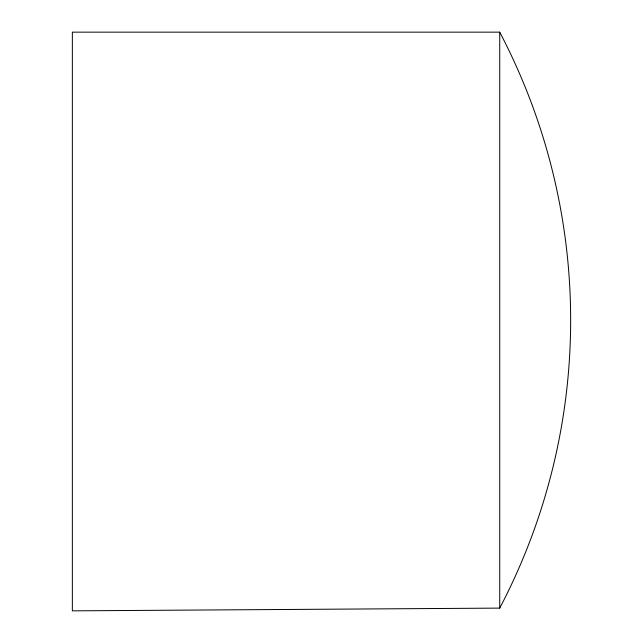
<?xml version="1.0" encoding="UTF-8"?>
<svg xmlns="http://www.w3.org/2000/svg" width="643" height="643" viewBox="0 0 643 643"><rect width="100%" height="100%" fill="white"/><g stroke="black" fill="none" stroke-linecap="round" stroke-linejoin="round"><path stroke-width="0.96" d="M499.732 608.109L72.354 610.85L72.354 32.15L499.732 32.15A620.173 620.173 0 0 1 499.732 608.109L499.732 32.15"/></g></svg>
